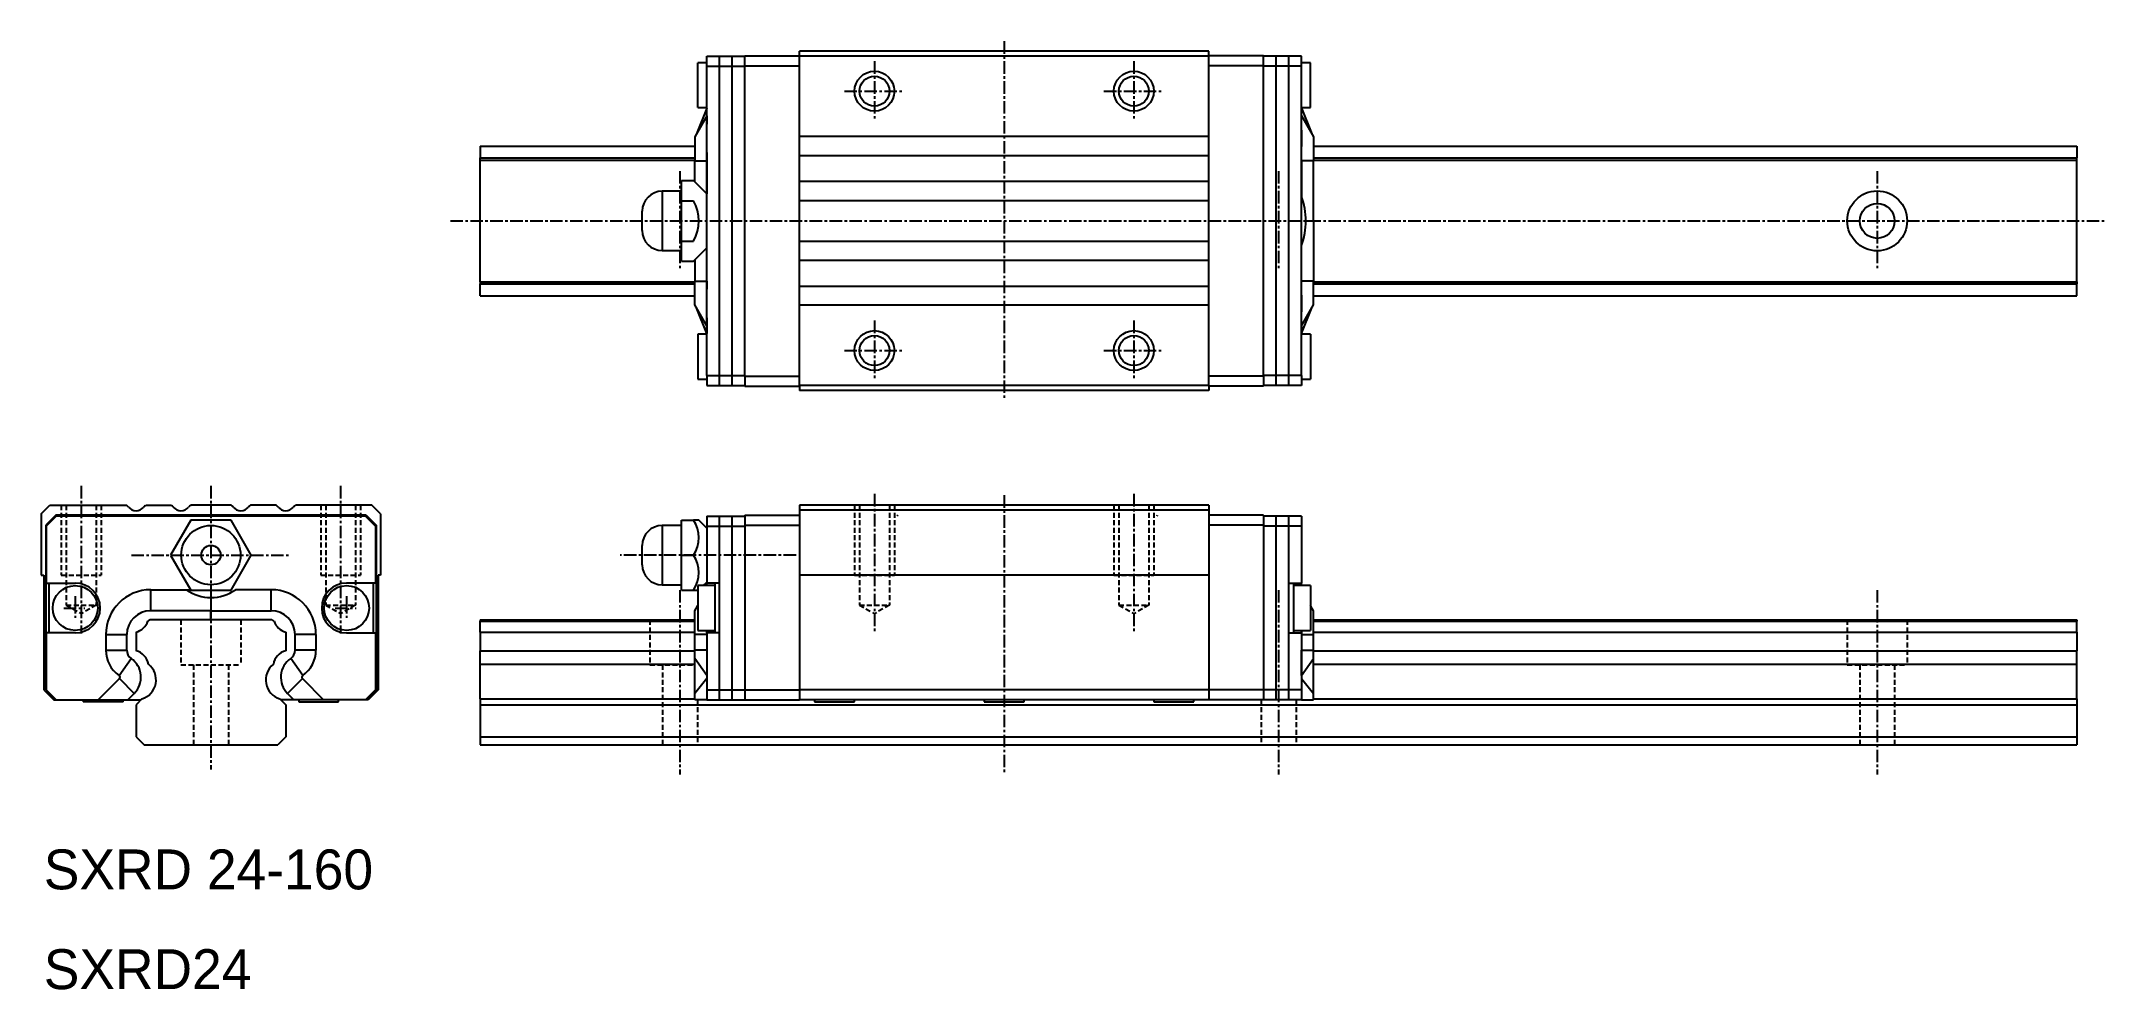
# Model space of a CAD drawing. Extents: x 10 to 217, y 10 to 105.
import ezdxf

# ---------------------------------------------------------------- set-up
doc = ezdxf.new("R2010")
doc.units = 0
doc.linetypes.add('CENTER', pattern=[2, 1.25, -0.25, 0.25, -0.25])
doc.linetypes.add('DASHED', pattern=[0.75, 0.5, -0.25])
doc.layers.get('0').update_dxf_attribs({"linetype": 'CONTINUOUS'})
doc.layers.add('CENTER', color=1, linetype='CENTER')

msp = doc.modelspace()

# ---------------------------------------------------------------- linework, layer by layer
at = {"color": 7, "linetype": 'CONTINUOUS'}
for p, q in [((80.25, 103.55), (85.75, 103.55)), ((80.25, 102.55), (80.25, 103.55)), ((126.75, 104), (85.75, 104)), ((85.75, 103.5), (85.75, 104)), ((126.75, 103.5), (126.75, 104)), ((132.25, 103.55), (126.75, 103.55)), ((132.25, 102.55), (132.25, 103.55)), ((76.45, 102.85), (75.55, 102.85)), ((75.55, 98.35), (75.55, 102.85)), ((76.45, 102.5), (76.45, 103.5)), ((76.45, 103.5), (80.25, 103.5)), ((76.45, 71.5), (76.45, 102.5)), ((76.45, 102.5), (80.25, 102.5)), ((77.73, 70.5), (77.73, 103.5)), ((78.99, 70.5), (78.99, 103.5)), ((80.25, 102.55), (85.75, 102.55)), ((80.25, 97.65), (80.25, 102.55)), ((85.75, 70.5), (85.75, 103.5)), ((126.75, 103.5), (85.75, 103.5)), ((126.75, 70.5), (126.75, 103.5)), ((132.25, 102.55), (126.75, 102.55)), ((136.05, 103.5), (132.25, 103.5)), ((132.25, 71.45), (132.25, 102.55)), ((136.05, 102.5), (132.25, 102.5)), ((133.51, 70.5), (133.51, 103.5)), ((134.77, 70.5), (134.77, 103.5)), ((136.05, 102.5), (136.05, 103.5)), ((136.95, 102.85), (136.05, 102.85)), ((136.05, 71.5), (136.05, 102.5)), ((136.95, 98.35), (136.95, 102.85)), ((76.45, 97.53), (75.25, 95.43)), ((76.45, 97.53), (75.25, 95.43)), ((76.45, 98.29), (75.41, 95.71)), ((76.45, 98.29), (75.41, 95.71)), ((75.55, 98.35), (76.45, 98.35)), ((76.45, 98.29), (76.45, 98.29)), ((76.45, 97.53), (76.45, 98.29)), ((76.45, 97.53), (76.45, 98.29)), ((76.45, 98.29), (76.45, 98.29)), ((76.45, 97.53), (76.45, 97.53)), ((76.45, 97.53), (76.45, 97.53)), ((80.25, 96.47), (80.25, 97.65)), ((80.25, 96.47), (80.25, 97.65)), ((136.05, 98.35), (136.95, 98.35)), ((136.05, 98.29), (137.09, 95.71)), ((136.05, 97.53), (136.05, 98.29)), ((136.05, 98.29), (136.05, 98.29)), ((136.05, 97.53), (137.25, 95.43)), ((136.05, 97.53), (136.05, 97.53)), ((75.25, 95.43), (75.25, 93.03)), ((75.25, 95.43), (75.25, 93.03)), ((80.25, 71.45), (80.25, 96.47)), ((126.75, 95.46), (85.75, 95.46)), ((137.25, 95.43), (137.25, 93.03)), ((53.75, 94.5), (75.25, 94.5)), ((53.75, 94.5), (53.75, 93.32)), ((53.75, 93.32), (75.25, 93.32)), ((53.75, 93.1), (53.75, 93.32)), ((85.75, 93.54), (126.75, 93.54)), ((137.25, 94.5), (213.75, 94.5)), ((137.25, 93.32), (213.75, 93.32)), ((213.75, 94.5), (213.75, 93.32)), ((213.75, 93.1), (213.75, 93.32)), ((53.75, 93.1), (75.25, 93.1)), ((53.75, 80.9), (53.75, 93.1)), ((75.25, 90.9), (75.25, 93.03)), ((75.25, 93.03), (76.45, 93.03)), ((75.25, 90.9), (75.25, 93.03)), ((75.25, 93.03), (76.45, 93.03)), ((76.45, 93.03), (76.45, 93.03)), ((76.45, 93.03), (76.45, 93.03)), ((137.25, 93.03), (136.05, 93.03)), ((136.05, 93.03), (136.05, 93.03)), ((137.25, 93.1), (213.75, 93.1)), ((137.25, 87), (137.25, 93.03)), ((213.75, 80.9), (213.75, 93.1)), ((71.97, 89.97), (71.97, 84.03)), ((73.9, 89.97), (71.97, 89.97)), ((73.9, 91.04), (75.11, 91.04)), ((73.9, 89.02), (73.9, 91.04)), ((73.9, 84.98), (73.9, 89.02)), ((73.9, 89.02), (75.11, 89.02)), ((76.45, 89.7), (75.11, 91.04)), ((126.75, 90.96), (85.75, 90.96)), ((85.75, 89.04), (126.75, 89.04)), ((136.05, 89.45), (136.05, 89.45)), ((69.97, 86.03), (69.97, 87.97)), ((136.5, 87), (137.25, 87)), ((137.25, 87), (137.25, 80.97)), ((73.9, 82.96), (73.9, 84.98)), ((73.9, 84.98), (75.11, 84.98)), ((85.75, 84.96), (126.75, 84.96)), ((71.97, 84.03), (73.9, 84.03)), ((73.9, 82.96), (75.11, 82.96)), ((75.11, 82.96), (76.45, 84.3)), ((75.25, 83.1), (75.25, 80.97)), ((126.75, 83.04), (85.75, 83.04)), ((136.05, 84.55), (136.05, 84.55)), ((53.75, 80.9), (75.25, 80.9)), ((53.75, 80.9), (53.75, 80.68)), ((75.25, 80.97), (76.45, 80.97)), ((75.25, 78.57), (75.25, 80.97)), ((76.45, 80.97), (76.45, 80.97)), ((137.25, 80.97), (136.05, 80.97)), ((136.05, 80.97), (136.05, 80.97)), ((137.25, 78.57), (137.25, 80.97)), ((137.25, 80.9), (213.75, 80.9)), ((213.75, 80.9), (213.75, 80.68)), ((53.75, 80.68), (75.25, 80.68)), ((53.75, 79.5), (53.75, 80.68)), ((53.75, 79.5), (75.25, 79.5)), ((85.75, 80.46), (126.75, 80.46)), ((137.25, 80.68), (213.75, 80.68)), ((137.25, 79.5), (213.75, 79.5)), ((213.75, 79.5), (213.75, 80.68)), ((76.45, 76.47), (75.25, 78.57)), ((76.45, 75.71), (75.41, 78.29)), ((126.75, 78.54), (85.75, 78.54)), ((136.05, 76.47), (137.25, 78.57)), ((136.05, 75.71), (137.09, 78.29)), ((75.55, 75.65), (75.55, 71.15)), ((76.45, 75.65), (75.55, 75.65)), ((76.45, 76.47), (76.45, 75.71)), ((76.45, 76.47), (76.45, 76.47)), ((76.45, 75.71), (76.45, 75.71)), ((136.05, 76.47), (136.05, 75.71)), ((136.05, 76.47), (136.05, 76.47)), ((136.05, 75.71), (136.05, 75.71)), ((136.95, 75.65), (136.05, 75.65)), ((136.95, 75.65), (136.95, 71.15)), ((75.55, 71.15), (76.45, 71.15)), ((76.45, 71.5), (76.45, 70.5)), ((76.45, 71.5), (80.25, 71.5)), ((76.45, 70.5), (80.25, 70.5)), ((80.25, 71.45), (85.75, 71.45)), ((80.25, 71.45), (80.25, 70.45)), ((80.25, 70.45), (85.75, 70.45)), ((126.75, 70.5), (85.75, 70.5)), ((85.75, 70.5), (85.75, 70)), ((132.25, 71.45), (126.75, 71.45)), ((126.75, 70.5), (126.75, 70)), ((132.25, 70.45), (126.75, 70.45)), ((136.05, 71.5), (132.25, 71.5)), ((132.25, 71.45), (132.25, 70.45)), ((136.05, 70.5), (132.25, 70.5)), ((136.05, 71.5), (136.05, 70.5)), ((136.05, 71.15), (136.95, 71.15)), ((126.75, 70), (85.75, 70)), ((9.75, 57.65), (10.6, 58.5)), ((10.6, 58.5), (18.29, 58.5)), ((20.21, 58.5), (22.79, 58.5)), ((28.79, 58.5), (24.71, 58.5)), ((33.29, 58.5), (30.71, 58.5)), ((42.89, 58.5), (35.21, 58.5)), ((43.75, 57.64), (42.89, 58.5)), ((126.75, 58.5), (85.75, 58.5)), ((85.75, 58.5), (85.75, 58)), ((126.75, 58), (85.75, 58)), ((85.75, 58), (85.75, 51.5)), ((126.75, 58.5), (126.75, 58)), ((126.75, 58), (126.75, 51.5)), ((9.75, 57.65), (9.75, 51.5)), ((11.2, 57.5), (10.2, 56.5)), ((10.2, 56.5), (10.2, 46.45)), ((11.25, 57.4), (10.25, 56.4)), ((10.25, 56.4), (10.25, 50.7)), ((16.1, 57.5), (11.2, 57.5)), ((42.25, 57.4), (11.25, 57.4)), ((16.1, 57.5), (16.04, 57.4)), ((17.28, 57.5), (16.1, 57.5)), ((17.28, 57.5), (16.1, 57.5)), ((17.22, 57.4), (17.28, 57.5)), ((42.3, 57.5), (17.28, 57.5)), ((24.73, 57), (22.71, 53.5)), ((28.77, 57), (24.73, 57)), ((30.79, 53.5), (28.77, 57)), ((42.25, 57.4), (43.25, 56.4)), ((42.3, 57.5), (43.3, 56.5)), ((43.25, 56.4), (43.25, 50.7)), ((43.3, 56.5), (43.3, 40)), ((43.75, 57.64), (43.75, 51.5)), ((73.9, 56.47), (71.97, 56.47)), ((71.97, 56.47), (71.97, 53.5)), ((73.9, 57), (75.11, 57)), ((73.9, 53.5), (73.9, 57)), ((75.65, 57), (75.11, 57)), ((76.45, 56.2), (75.65, 57)), ((76.45, 57.4), (80.25, 57.4)), ((76.45, 57.4), (76.45, 56.4)), ((76.45, 56.4), (76.45, 50.7)), ((76.45, 56.4), (80.25, 56.4)), ((77.73, 39), (77.73, 57.4)), ((78.99, 39), (78.99, 57.4)), ((80.25, 57.5), (85.75, 57.5)), ((80.25, 57.5), (80.25, 56.5)), ((80.25, 56.5), (85.75, 56.5)), ((80.25, 56.5), (80.25, 40)), ((95.6, 57.5), (95.54, 57.4)), ((121.6, 57.5), (121.54, 57.4)), ((132.25, 57.5), (126.75, 57.5)), ((132.25, 56.5), (126.75, 56.5)), ((132.25, 57.5), (132.25, 56.5)), ((136.05, 57.4), (132.25, 57.4)), ((132.25, 56.5), (132.25, 40)), ((136.05, 56.4), (132.25, 56.4)), ((133.51, 39), (133.51, 57.4)), ((134.77, 39), (134.77, 57.4)), ((136.05, 57.4), (136.05, 56.4)), ((136.05, 56.4), (136.05, 50.7)), ((69.97, 53.5), (69.97, 54.47)), ((22.71, 53.5), (24.73, 50)), ((28.77, 50), (30.79, 53.5)), ((69.97, 52.53), (69.97, 53.5)), ((71.97, 53.5), (71.97, 50.53)), ((73.9, 53.5), (75.11, 53.5)), ((73.9, 50), (73.9, 53.5)), ((9.75, 51.5), (10, 51.5)), ((10, 51.5), (10, 40)), ((10.25, 50.7), (13.15, 50.7)), ((10.5, 50.7), (10.5, 45.7)), ((20.72, 50.03), (24.3, 50.03)), ((20.72, 50.03), (24.3, 50.03)), ((20.72, 47.93), (20.72, 50.03)), ((20.72, 47.93), (20.72, 50.03)), ((24.3, 50.03), (24.71, 50.03)), ((24.73, 50), (28.77, 50)), ((26.75, 50), (26.75, 49.25)), ((32.78, 50.03), (29.2, 50.03)), ((32.78, 47.93), (32.78, 50.03)), ((43.25, 50.7), (40.35, 50.7)), ((43, 50.7), (43, 45.7)), ((43.5, 51.5), (43.5, 40)), ((43.75, 51.5), (43.5, 51.5)), ((71.97, 50.53), (73.9, 50.53)), ((73.9, 50), (75.11, 50)), ((75.11, 50), (75.55, 50)), ((75.55, 50.45), (75.55, 45.95)), ((77.25, 50.45), (75.55, 50.45)), ((76.1, 50.45), (76.45, 50.8)), ((76.45, 50.45), (76.45, 50.7)), ((77.73, 50.7), (76.45, 50.7)), ((77.25, 50.7), (77.25, 45.7)), ((85.75, 51.5), (85.75, 40)), ((126.75, 51.5), (85.75, 51.5)), ((126.75, 51.5), (126.75, 40)), ((134.77, 50.7), (136.05, 50.7)), ((135.25, 50.7), (135.25, 45.7)), ((136.95, 50.45), (135.25, 50.45)), ((136.05, 50.45), (136.05, 50.7)), ((136.95, 50.45), (136.95, 45.95)), ((26.75, 47.93), (20.72, 47.93)), ((26.75, 47.93), (20.72, 47.93)), ((26.75, 49.25), (26.75, 47.93)), ((26.75, 49.25), (26.75, 49.25)), ((26.75, 49.25), (26.75, 47.93)), ((26.75, 47.93), (32.78, 47.93)), ((26.75, 47), (26.75, 47.93)), ((75.25, 47.93), (75.55, 48.46)), ((75.25, 45.53), (75.25, 47.93)), ((137.25, 47.93), (136.95, 48.46)), ((137.25, 45.53), (137.25, 47.93)), ((10.2, 43.25), (10.2, 46.45)), ((10.2, 46.45), (10.2, 43.25)), ((10.25, 45.7), (10.25, 40)), ((13.15, 45.7), (10.25, 45.7)), ((19.25, 45.79), (19.25, 43.92)), ((20.65, 47), (20.43, 46.87)), ((32.85, 47), (20.65, 47)), ((32.85, 47), (33.07, 46.87)), ((34.25, 45.79), (34.25, 43.92)), ((40.35, 45.7), (43.25, 45.7)), ((43.25, 45.7), (43.25, 40)), ((53.75, 47), (75.25, 47)), ((53.75, 47), (53.75, 46.87)), ((53.75, 46.87), (75.25, 46.87)), ((53.75, 45.79), (53.75, 46.87)), ((53.75, 45.79), (75.25, 45.79)), ((53.75, 45.79), (53.75, 43.92)), ((75.55, 45.95), (77.25, 45.95)), ((76.45, 45.95), (76.45, 45.74)), ((76.45, 45.7), (76.45, 45.95)), ((76.45, 45.74), (76.45, 45.53)), ((76.45, 45.7), (76.45, 40)), ((77.73, 45.7), (76.45, 45.7)), ((134.77, 45.7), (136.05, 45.7)), ((135.25, 45.95), (136.95, 45.95)), ((136.05, 45.95), (136.05, 45.74)), ((136.05, 45.7), (136.05, 45.95)), ((136.05, 45.74), (136.05, 45.53)), ((136.05, 45.7), (136.05, 40)), ((137.25, 47), (213.75, 47)), ((137.25, 46.87), (213.75, 46.87)), ((137.25, 45.79), (213.75, 45.79)), ((213.75, 47), (213.75, 46.87)), ((213.75, 45.79), (213.75, 46.87)), ((213.75, 45.79), (213.75, 43.92)), ((16.22, 45.53), (18.32, 45.53)), ((16.22, 45.53), (18.32, 45.53)), ((16.22, 45.53), (16.22, 43.97)), ((16.22, 45.53), (16.22, 43.97)), ((16.22, 43.97), (18.32, 43.97)), ((16.22, 43.97), (18.32, 43.97)), ((18.32, 43.97), (18.32, 45.53)), ((18.32, 43.97), (18.32, 45.53)), ((37.28, 45.53), (35.18, 45.53)), ((35.18, 43.97), (35.18, 45.53)), ((37.28, 43.97), (35.18, 43.97)), ((37.28, 45.53), (37.28, 43.97)), ((53.75, 43.92), (75.25, 43.92)), ((53.75, 42.57), (53.75, 43.92)), ((75.25, 43.97), (75.25, 45.53)), ((76.45, 45.53), (75.25, 45.53)), ((76.45, 43.97), (75.25, 43.97)), ((75.25, 43.15), (75.25, 43.97)), ((76.45, 45.53), (76.45, 43.97)), ((76.45, 45.53), (76.45, 45.53)), ((76.45, 43.97), (76.45, 43.97)), ((136.05, 45.53), (137.25, 45.53)), ((136.05, 45.53), (136.05, 43.97)), ((136.05, 45.53), (136.05, 45.53)), ((136.05, 43.97), (136.05, 43.97)), ((136.05, 43.97), (137.25, 43.97)), ((137.25, 43.97), (137.25, 45.53)), ((137.25, 43.15), (137.25, 43.97)), ((137.25, 43.92), (213.75, 43.92)), ((213.75, 42.57), (213.75, 43.92)), ((10.25, 43.25), (10.2, 43.25)), ((10.2, 43.25), (10.2, 40)), ((17.55, 41.42), (18.75, 43.15)), ((17.55, 41.42), (18.75, 43.15)), ((35.95, 41.42), (34.75, 43.15)), ((53.75, 42.57), (75.25, 42.57)), ((53.75, 39.09), (53.75, 42.57)), ((75.25, 39.63), (75.25, 43.15)), ((76.45, 41.42), (75.25, 43.15)), ((76.45, 41.42), (76.45, 41.42)), ((136.05, 41.42), (137.25, 43.15)), ((136.05, 41.42), (136.05, 41.42)), ((137.25, 39.63), (137.25, 43.15)), ((137.25, 42.57), (213.75, 42.57)), ((213.75, 39.09), (213.75, 42.57)), ((10, 40), (11, 39)), ((10.2, 40), (11.2, 39)), ((10.25, 40), (11.25, 39)), ((17.58, 41.12), (15.46, 39)), ((17.58, 41.12), (15.46, 39)), ((17.58, 41.12), (19.07, 39.63)), ((17.58, 41.12), (19.07, 39.63)), ((18.43, 39), (19.07, 39.63)), ((18.43, 39), (19.07, 39.63)), ((35.92, 41.12), (34.43, 39.63)), ((35.07, 39), (34.43, 39.63)), ((35.92, 41.12), (38.04, 39)), ((43.25, 40), (42.25, 39)), ((43.3, 40), (42.3, 39)), ((43.5, 40), (42.5, 39)), ((76.45, 41.12), (75.25, 39.63)), ((75.25, 39), (75.25, 39.63)), ((76.45, 41.12), (76.45, 41.12)), ((76.45, 41.12), (76.45, 39)), ((76.45, 40), (80.25, 40)), ((76.45, 40), (76.45, 39)), ((80.25, 40), (85.75, 40)), ((80.25, 40), (80.25, 39)), ((126.75, 40), (85.75, 40)), ((85.75, 40), (85.75, 39)), ((132.25, 40), (126.75, 40)), ((126.75, 40), (126.75, 39)), ((136.05, 40), (132.25, 40)), ((132.25, 40), (132.25, 39)), ((136.05, 41.12), (136.05, 41.12)), ((136.05, 41.12), (137.25, 39.63)), ((136.05, 41.12), (136.05, 39)), ((136.05, 40), (136.05, 39)), ((137.25, 39), (137.25, 39.63)), ((11, 39), (11.2, 39)), ((11.2, 39), (11.25, 39)), ((11.25, 39), (15.46, 39)), ((13.95, 39), (13.95, 38.8)), ((17.95, 38.8), (13.95, 38.8)), ((15.46, 39), (18.43, 39)), ((15.46, 39), (18.43, 39)), ((17.95, 38.8), (17.95, 39)), ((18.43, 39), (19.75, 39)), ((18.43, 39), (19.75, 39)), ((19.84, 39.09), (19.25, 38.5)), ((19.25, 38.5), (19.25, 35.3)), ((33.66, 39.09), (34.25, 38.5)), ((35.07, 39), (33.75, 39)), ((34.25, 38.5), (34.25, 35.3)), ((38.04, 39), (35.07, 39)), ((35.55, 39), (35.55, 38.8)), ((35.55, 38.8), (39.55, 38.8)), ((42.25, 39), (38.04, 39)), ((39.55, 38.8), (39.55, 39)), ((42.3, 39), (42.25, 39)), ((42.5, 39), (42.3, 39)), ((53.75, 39.09), (75.25, 39.09)), ((53.75, 39.09), (53.75, 38.5)), ((53.75, 38.5), (213.75, 38.5)), ((53.75, 38.5), (53.75, 35.3)), ((76.45, 39), (75.25, 39)), ((76.45, 39), (76.45, 39)), ((76.45, 39), (80.25, 39)), ((80.25, 39), (85.75, 39)), ((126.75, 39), (85.75, 39)), ((87.25, 39), (87.25, 38.8)), ((87.25, 38.8), (91.25, 38.8)), ((91.25, 38.8), (91.25, 39)), ((104.25, 39), (104.25, 38.8)), ((104.25, 38.8), (108.25, 38.8)), ((108.25, 38.8), (108.25, 39)), ((121.25, 39), (121.25, 38.8)), ((121.25, 38.8), (125.25, 38.8)), ((125.25, 38.8), (125.25, 39)), ((132.25, 39), (126.75, 39)), ((136.05, 39), (132.25, 39)), ((136.05, 39), (136.05, 39)), ((136.05, 39), (137.25, 39)), ((137.25, 39.09), (213.75, 39.09)), ((213.75, 39.09), (213.75, 38.5)), ((213.75, 38.5), (213.75, 35.3)), ((19.25, 35.3), (20.05, 34.5)), ((34.25, 35.3), (33.45, 34.5)), ((53.75, 35.3), (213.75, 35.3)), ((53.75, 35.3), (53.75, 34.5)), ((213.75, 35.3), (213.75, 34.5)), ((20.05, 34.5), (33.45, 34.5)), ((53.75, 34.5), (213.75, 34.5))]:
    msp.add_line(p, q, dxfattribs=at)
at = {"color": 3, "linetype": 'DASHED'}
for p, q in [((11.75, 58.5), (11.75, 51.5)), ((12.25, 58.5), (12.25, 48.5)), ((15.25, 58.5), (15.25, 48.5)), ((15.75, 58.5), (15.75, 51.5)), ((37.75, 58.5), (37.75, 51.5)), ((38.25, 58.5), (38.25, 48.5)), ((41.25, 58.5), (41.25, 48.5)), ((41.75, 58.5), (41.75, 51.5)), ((91.25, 58.5), (91.25, 51.5)), ((91.75, 58.5), (91.75, 48.5)), ((94.75, 58.5), (94.75, 48.5)), ((95.25, 58.5), (95.25, 51.5)), ((117.25, 58.5), (117.25, 51.5)), ((117.75, 58.5), (117.75, 48.5)), ((120.75, 58.5), (120.75, 48.5)), ((121.25, 58.5), (121.25, 51.5)), ((11.75, 51.5), (15.75, 51.5)), ((37.75, 51.5), (41.75, 51.5)), ((91.25, 51.5), (95.25, 51.5)), ((117.25, 51.5), (121.25, 51.5)), ((12.25, 48.5), (15.25, 48.5)), ((12.25, 48.5), (13.75, 47.63)), ((15.25, 48.5), (13.75, 47.63)), ((38.25, 48.5), (41.25, 48.5)), ((38.25, 48.5), (39.75, 47.63)), ((41.25, 48.5), (39.75, 47.63)), ((91.75, 48.5), (93.25, 47.63)), ((91.75, 48.5), (94.75, 48.5)), ((94.75, 48.5), (93.25, 47.63)), ((117.75, 48.5), (119.25, 47.63)), ((117.75, 48.5), (120.75, 48.5)), ((120.75, 48.5), (119.25, 47.63)), ((23.75, 47), (23.75, 42.5)), ((29.75, 47), (29.75, 42.5)), ((70.75, 47), (70.75, 42.5)), ((190.75, 47), (190.75, 42.5)), ((196.75, 47), (196.75, 42.5)), ((23.75, 42.5), (29.75, 42.5)), ((25, 42.5), (25, 34.5)), ((28.5, 42.5), (28.5, 34.5)), ((70.75, 42.5), (75.25, 42.5)), ((72, 42.5), (72, 34.5)), ((190.75, 42.5), (196.75, 42.5)), ((192, 42.5), (192, 34.5)), ((195.5, 42.5), (195.5, 34.5)), ((75.5, 39), (75.5, 34.5)), ((132, 39), (132, 34.5)), ((135.5, 39), (135.5, 34.5))]:
    msp.add_line(p, q, dxfattribs=at)
at = {"color": 7, "linetype": 'CONTINUOUS'}
for points in [[(76.45, 93.03, 0), (76.45, 90.5, 0), (76.45, 89.7, 0)], [(76.45, 93.03, 0), (76.45, 90.5, 0), (76.45, 89.7, 0)], [(136.05, 93.03, 0), (136.05, 90.5, 0), (136.05, 89.45, 0)], [(76.45, 80.97, 0), (76.45, 83.5, 0), (76.45, 84.3, 0)], [(136.05, 80.97, 0), (136.05, 83.5, 0), (136.05, 84.55, 0)]]:
    msp.add_polyline3d(points, dxfattribs=at)
at = {"color": 3, "linetype": 'CONTINUOUS'}
for centre in [(93.25, 100), (119.25, 100), (93.25, 74), (119.25, 74)]:
    msp.add_circle(centre, 2, dxfattribs=at)
at = {"color": 7, "linetype": 'CONTINUOUS'}
for centre, radius in [((93.25, 100), 1.5), ((119.25, 100), 1.5), ((193.75, 87), 3), ((193.75, 87), 1.75), ((93.25, 74), 1.5), ((119.25, 74), 1.5), ((26.75, 53.5), 2.97), ((26.75, 53.5), 0.97), ((13.15, 48.2), 2.25), ((40.35, 48.2), 2.25)]:
    msp.add_circle(centre, radius, dxfattribs=at)
for centre, radius, start, end in [((226.7, 95.28), 150.27, 179.1421, 180.8579), ((226.7, 95.28), 150.27, 179.1421, 180.8579), ((-14.2, 95.28), 150.27, 359.1421, 0.8579), ((71.97, 87.97), 2, 90, 180), ((71.61, 87), 4.04, 330.0046, 29.9954), ((129.86, 87.06), 6.63, 359.4557, 21.129), ((129.86, 86.94), 6.63, 338.871, 0.5443), ((71.97, 86.03), 2, 180, 270), ((226.7, 78.72), 150.27, 179.1421, 180.8579), ((-14.2, 78.72), 150.27, 359.1421, 0.8579), ((17.33, 57.35), 1.5, 39.7918, 50.0555), ((19.25, 58.95), 1, 219.7918, 320.2082), ((21.17, 57.35), 1.5, 129.9445, 140.2082), ((21.83, 57.35), 1.5, 39.7918, 50.0555), ((23.75, 58.95), 1, 219.7918, 320.2082), ((25.67, 57.35), 1.5, 129.9445, 140.2082), ((27.83, 57.35), 1.5, 39.7918, 50.0555), ((29.75, 58.95), 1, 219.7918, 320.2082), ((31.67, 57.35), 1.5, 129.9445, 140.2082), ((32.33, 57.35), 1.5, 39.7918, 50.0555), ((34.25, 58.95), 1, 219.7918, 320.2082), ((36.17, 57.35), 1.5, 129.9445, 140.2082), ((71.97, 54.47), 2, 90, 180), ((72.55, 55.25), 3.1, 325.6466, 34.3534), ((71.97, 52.53), 2, 180, 270), ((72.55, 51.75), 3.1, 325.6466, 34.3534), ((13.15, 48.2), 2.5, 270, 90), ((20.72, 45.53), 4.5, 90.0008, 179.9992), ((20.72, 45.53), 4.5, 90.0008, 179.9992), ((26.75, 53.5), 4.25, 234.733, 270), ((26.75, 53.5), 4.25, 270, 305.267), ((32.78, 45.53), 4.5, 0.0008, 89.9992), ((40.35, 48.2), 2.5, 90, 270), ((20.72, 45.53), 2.4, 90, 180), ((20.72, 45.53), 2.4, 90, 180), ((32.78, 45.53), 2.4, 0, 90), ((18.82, 47.43), 1.7, 284.651, 340.7738), ((34.68, 47.43), 1.7, 199.2262, 255.349), ((19.32, 43.97), 3.1, 180.0008, 235.256), ((19.32, 43.97), 3.1, 180.0008, 235.256), ((19.32, 43.97), 1, 180, 235.2568), ((19.32, 43.97), 1, 180, 235.2568), ((18.82, 42.27), 1.7, 9.988, 75.349), ((34.68, 42.27), 1.7, 104.651, 170.012), ((34.18, 43.97), 1, 304.7432, 0), ((34.18, 43.97), 3.1, 304.744, 359.9992), ((213.49, 42.7), 137.04, 179.4675, 180.5325), ((-0.99, 42.7), 137.04, 359.4675, 0.5325), ((17.44, 41.26), 0.2, 314.9999, 55.2571), ((17.44, 41.26), 2.3, 315, 55.2568), ((17.44, 41.26), 2.3, 315, 55.2568), ((19.25, 41), 2, 287.1144, 51.5284), ((34.25, 41), 2, 128.4716, 252.8856), ((36.06, 41.26), 2.3, 124.7432, 225), ((36.06, 41.26), 0.2, 124.7429, 225.0001)]:
    msp.add_arc(centre, radius, start, end, dxfattribs=at)
at = {"layer": 'CENTER', "color": 1, "linetype": 'CENTER'}
for p, q in [((106.25, 105), (106.25, 69)), ((93.25, 103), (93.25, 97)), ((119.25, 103), (119.25, 97)), ((90.25, 100), (96.25, 100)), ((116.25, 100), (122.25, 100)), ((73.75, 92), (73.75, 82)), ((133.75, 92), (133.75, 82)), ((193.75, 92), (193.75, 82)), ((50.75, 87), (216.75, 87)), ((93.25, 77), (93.25, 71)), ((119.25, 77), (119.25, 71)), ((90.25, 74), (96.25, 74)), ((116.25, 74), (122.25, 74)), ((13.75, 60.44), (13.75, 45.63)), ((26.75, 60.44), (26.75, 32.01)), ((39.75, 60.44), (39.75, 45.63)), ((93.25, 59.63), (93.25, 45.63)), ((106.25, 59.5), (106.25, 31.5)), ((119.25, 59.63), (119.25, 45.63)), ((18.78, 53.5), (34.72, 53.5)), ((85.39, 53.5), (67.78, 53.5)), ((73.75, 50), (73.75, 31.5)), ((133.75, 50), (133.75, 31.5)), ((193.75, 50), (193.75, 31.5)), ((12, 48.2), (14.1, 48.2)), ((13.15, 49.4), (13.15, 47.2)), ((39.2, 48.2), (41.3, 48.2)), ((40.35, 49.4), (40.35, 47.2))]:
    msp.add_line(p, q, dxfattribs=at)

# ---------------------------------------------------------------- texts
at = {"color": 7, "linetype": 'CONTINUOUS'}
for s, p in [('SXRD 24-160', (10, 20)), ('SXRD24', (10, 10))]:
    msp.add_text(s, height=4, dxfattribs=at).set_placement(p)

doc.saveas('drawing.dxf')
